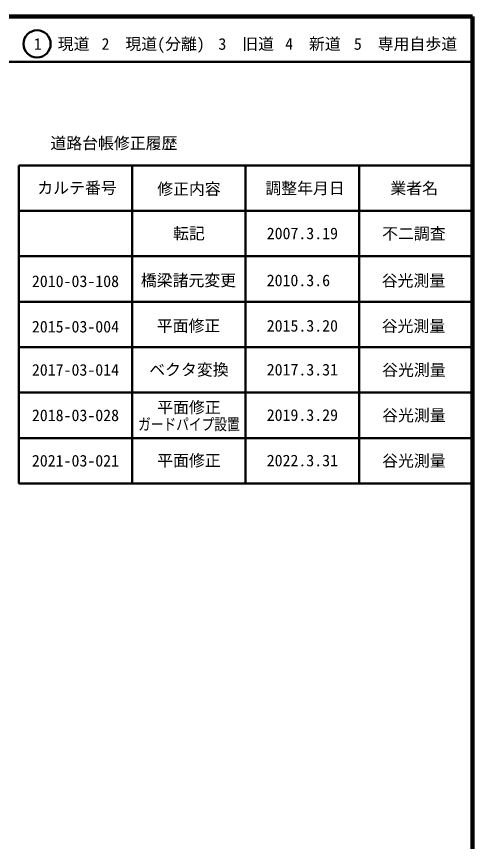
# Model space of a CAD drawing. Units: millimetres on the paper, enlarged 1000 times. Extents: x 40000 to 680000, y 20000 to 380000.
# Drawn here: x 579500 to 680000, y 198357 to 380000 of the extents above; entities that cross this region are included whole.
import ezdxf
from ezdxf.enums import TextEntityAlignment as Align

# ---------------------------------------------------------------- set-up
doc = ezdxf.new("R2010")
doc.units = ezdxf.units.MM
doc.header["$LTSCALE"] = 1000
for name, color, linetype, lineweight in [('M-TTL', 2, 'Continuous', 140), ('M-TTL-FRAM', 2, 'Continuous', 50), ('M-TTL-LINE', 7, 'Continuous', 50), ('M-TTL-TXT', 7, 'Continuous', 50)]:
    doc.layers.add(name, color=color, linetype=linetype, lineweight=lineweight)
doc.styles.add('ＭＳ ゴシック', font='')
doc.styles.get('ＭＳ ゴシック').set_extended_font_data('MS Gothic')

msp = doc.modelspace()

# ---------------------------------------------------------------- linework, layer by layer
at = {"layer": 'M-TTL'}
for p, q in [((680000, 380000), (40000, 380000)), ((680000, 20000), (680000, 380000))]:
    msp.add_line(p, q, dxfattribs=at)
at = {"layer": 'M-TTL-FRAM'}
for p, q in [((580000, 347197), (680000, 347197)), ((580000, 347197), (580000, 277197)), ((580000, 277197), (680000, 277197))]:
    msp.add_line(p, q, dxfattribs=at)
at = {"layer": 'M-TTL-LINE'}
for p, q in [((40000, 370000), (680000, 370000)), ((605000, 347197), (605000, 277197)), ((630000, 347197), (630000, 277197)), ((655000, 347197), (655000, 277197)), ((580000, 337197), (680000, 337197)), ((580000, 327197), (680000, 327197)), ((580000, 317197), (680000, 317197)), ((580000, 307197), (680000, 307197)), ((580000, 297197), (680000, 297197)), ((580000, 287197), (680000, 287197))]:
    msp.add_line(p, q, dxfattribs=at)
at = {"layer": 'M-TTL-TXT'}
msp.add_circle((584031, 373958), 3000, dxfattribs=at)

# ---------------------------------------------------------------- texts
at = {"layer": 'M-TTL-TXT', "style": 'ＭＳ ゴシック'}
for s, p in [('1\u3000現道', (589448, 373958)), ('2\u3000現道(分離)', (609619, 373958)), ('3\u3000旧道', (630121, 373958)), ('4\u3000新道', (644824, 373958)), ('5\u3000専用自歩道', (665228, 373958)), ('道路台帳修正履歴', (600968, 352113)), ('カルテ番号', (592839, 342277)), ('修正内容', (617509, 342023)), ('調整年月日', (643089, 342197)), ('業者名', (667134, 342197)), ('転記', (617500, 332245)), ('2007.3.19', (642500, 332245)), ('不二調査', (667077, 332189)), ('橋梁諸元変更', (617408, 321906)), ('谷光測量', (666984, 321849)), ('2010-03-108', (592500, 321713)), ('2010.3.6', (641625, 321906)), ('2015-03-004', (592500, 311713)), ('平面修正', (617408, 311906)), ('2015.3.20', (642500, 311906)), ('谷光測量', (666984, 311849)), ('2017-03-014', (592500, 302197)), ('ベクタ変換', (617500, 302245)), ('2017.3.31', (642500, 302245)), ('谷光測量', (667077, 302189)), ('平面修正', (617500, 293936)), ('2018-03-028', (592500, 292197)), ('2019.3.29', (642500, 292245)), ('谷光測量', (667077, 292189)), ('2021-03-021', (592500, 282197)), ('平面修正', (617500, 282245)), ('2022.3.31', (642500, 282245)), ('谷光測量', (667077, 282189))]:
    msp.add_text(s, height=2566, dxfattribs=at).set_placement(p, align=Align.MIDDLE_CENTER)
at = {"layer": 'M-TTL-TXT', "style": 'ＭＳ ゴシック', "width": 0.8}
msp.add_text('ガードパイプ設置', height=2566, dxfattribs=at).set_placement((617500, 290212), align=Align.MIDDLE_CENTER)

doc.saveas('drawing.dxf')
